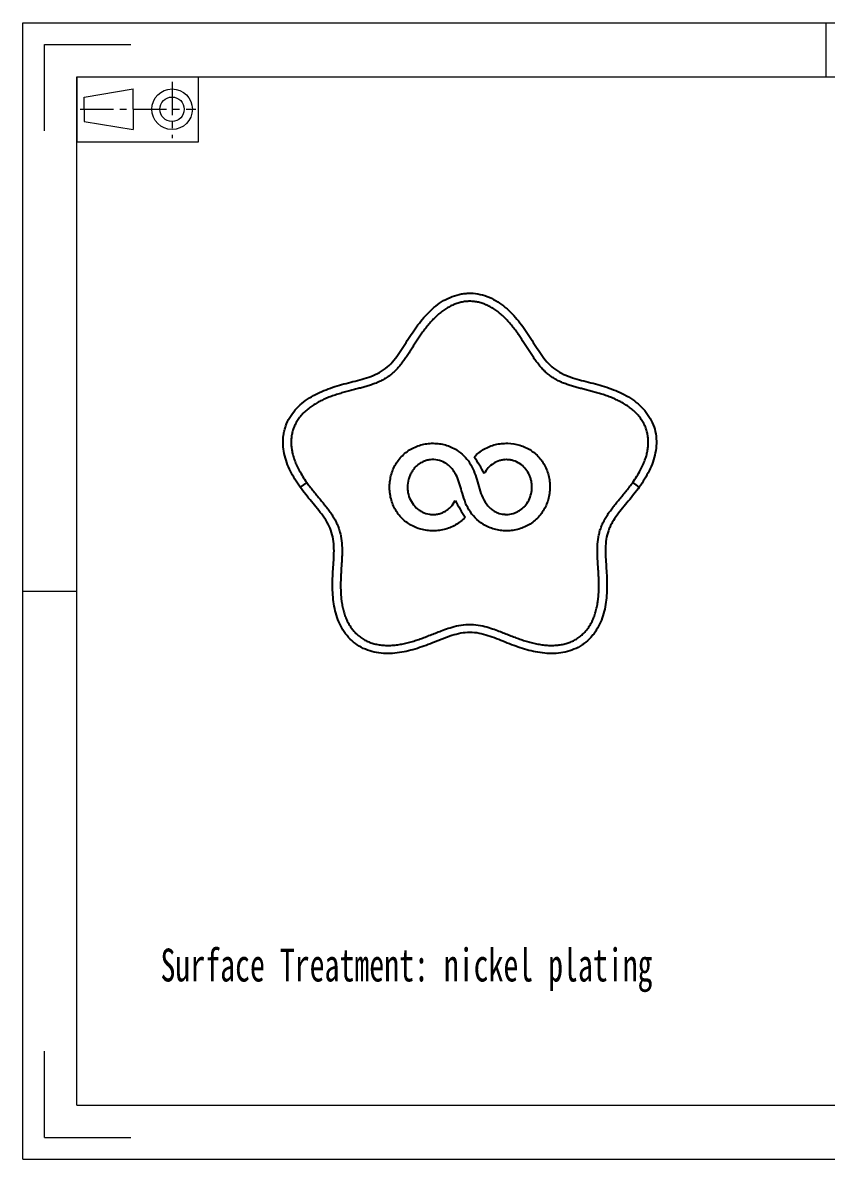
# Model space of a CAD drawing. Header units: millimetres. Extents: x 3748 to 3947, y -242 to -102.
# Drawn here: x 3747.8 to 3847.3, y -242.3 to -101.6 of the extents above; entities that cross this region are included whole.
import ezdxf

# ---------------------------------------------------------------- set-up
doc = ezdxf.new("R2010")
doc.units = ezdxf.units.MM
doc.header["$LTSCALE"] = 16.334999
doc.linetypes.add('CENTER', pattern=[0.6, 0.375, -0.075, 0.075, -0.075])
doc.layers.get('0').update_dxf_attribs({"lineweight": 18})
doc.layers.add('DEFAULT_1', color=7, linetype='CENTER', lineweight=18)
doc.layers.add('尺寸线层', color=3, linetype='Continuous', lineweight=18)
doc.styles.get("Standard").update_dxf_attribs({"font": 'simfang.ttf', "width": 0.667})
pattern_1 = [(45, (3702.7874, -294.4202), (-2.245064, 2.245064), [])]

# ---------------------------------------------------------------- blocks, each defined once
blk = doc.blocks.new('96_1')
at = {"color": 7, "linetype": 'Continuous'}
for p, q in [((-11.25, 6), (-11.25, -6)), ((11.25, -6), (11.25, 6)), ((-9.93, 2.25), (-0.82, 3.75)), ((-9.93, 0), (-9.93, 2.25)), ((-0.82, 0), (-0.82, 3.75)), ((-9.93, 0), (-9.93, -2.25)), ((-0.82, 0), (-0.82, -3.75)), ((-9.93, -2.25), (-0.82, -3.75)), ((-11.25, -6), (11.25, -6))]:
    blk.add_line(p, q, dxfattribs=at)
for radius in [3.75, 2.25]:
    blk.add_circle((6.34, 0), radius, dxfattribs=at)
at = {"layer": 'DEFAULT_1', "color": 1, "linetype": 'CENTER'}
for p, q in [((6.34, 5.05), (6.34, -5.36)), ((-10.64, 0), (10.74, 0))]:
    blk.add_line(p, q, dxfattribs=at)

msp = doc.modelspace()

# ---------------------------------------------------------------- hatches: boundary and pattern name
at = {"linetype": 'Continuous'}
h = msp.add_hatch(dxfattribs=at)
h.set_pattern_fill('ANSI31', color=179, style=0)
h.set_pattern_definition(pattern_1)
h.paths.add_polyline_path([(3809.921, -209.34), (3809.723, -209.121), (3809.685, -209.155), (3809.925, -209.421)], flags=0)
h = msp.add_hatch(dxfattribs=at)
h.set_pattern_fill('ANSI31', color=179, style=0)
h.set_pattern_definition(pattern_1)
h.paths.add_polyline_path([(3810.251, -208.893), (3809.921, -209.34), (3809.925, -209.421), (3810.276, -208.945)], flags=0)

# ---------------------------------------------------------------- linework, layer by layer
at = {"color": 7, "linetype": 'Continuous'}
for p, q in [((3747.812, -242.333), (3747.812, -101.629)), ((3747.812, -101.629), (3946.808, -101.629)), ((3847.31, -108.329), (3847.31, -101.629)), ((3750.492, -115.029), (3750.492, -104.309)), ((3750.492, -104.309), (3761.212, -104.309)), ((3754.512, -235.632), (3754.512, -108.329)), ((3754.512, -108.329), (3940.107, -108.329)), ((3747.812, -171.981), (3754.512, -171.981)), ((3750.492, -239.653), (3750.492, -228.932)), ((3754.512, -235.632), (3940.107, -235.632)), ((3750.492, -239.653), (3761.212, -239.653)), ((3747.812, -242.333), (3946.808, -242.333))]:
    msp.add_line(p, q, dxfattribs=at)
at = {"color": 7, "linetype": 'Continuous', "lineweight": 25}
for p, q in [((3807.484, -155.711), (3807.145, -155.771)), ((3798.84, -162.515), (3799.179, -162.456)), ((3807.567, -162.407), (3807.484, -162.515))]:
    msp.add_line(p, q, dxfattribs=at)
at = {"color": 2, "linetype": 'Continuous'}
for p, q in [((3819.504, -235.632), (3835.584, -235.632)), ((3835.584, -235.632), (3846.305, -235.632)), ((3846.305, -235.632), (3862.385, -235.632))]:
    msp.add_line(p, q, dxfattribs=at)
at = {"color": 7, "linetype": 'Continuous', "lineweight": 25, "flags": 128}
for points in [[(3782.976, -158.531), (3782.569, -158.822), (3782.162, -159.113)], [(3824.162, -159.113), (3823.755, -158.822), (3823.348, -158.532)]]:
    msp.add_lwpolyline(points, dxfattribs=at)
at = {"color": 7, "linetype": 'Continuous', "lineweight": 25}
for points, knots in [([(3782.162, -159.113), (3781.714, -158.484), (3781.307, -157.831), (3780.795, -156.797), (3780.641, -156.441), (3780.381, -155.714), (3780.276, -155.345), (3780.122, -154.595), (3780.072, -154.212), (3780.039, -153.437), (3780.056, -153.053), (3780.137, -152.483), (3780.174, -152.294), (3780.267, -151.918), (3780.323, -151.731), (3780.518, -151.186), (3780.682, -150.839), (3781.075, -150.177), (3781.305, -149.86), (3781.809, -149.278), (3782.086, -149.011), (3782.679, -148.515), (3782.995, -148.288), (3783.642, -147.877), (3783.976, -147.691), (3785.005, -147.181), (3785.73, -146.908), (3787.204, -146.442), (3787.954, -146.248), (3789.08, -145.959), (3789.456, -145.863), (3790.201, -145.654), (3790.57, -145.541), (3791.295, -145.273), (3791.65, -145.116), (3792.334, -144.732), (3792.669, -144.499), (3793.565, -143.728), (3794.035, -143.108), (3794.914, -141.818), (3795.322, -141.147), (3796.173, -139.833), (3796.615, -139.188), (3797.596, -137.969), (3798.14, -137.391), (3799.035, -136.635), (3799.348, -136.4), (3800.011, -135.977), (3800.361, -135.79), (3801.079, -135.481), (3801.45, -135.357), (3802.026, -135.223), (3802.222, -135.188), (3802.611, -135.137), (3802.805, -135.121), (3803.389, -135.104), (3803.778, -135.134), (3804.556, -135.271), (3804.937, -135.377), (3805.67, -135.652), (3806.029, -135.824), (3806.709, -136.218), (3807.03, -136.44), (3807.642, -136.923), (3807.934, -137.184), (3808.493, -137.736), (3808.759, -138.027), (3809.515, -138.924), (3809.965, -139.561), (3810.825, -140.865), (3811.233, -141.533), (3811.878, -142.51), (3812.099, -142.831), (3812.573, -143.449), (3812.827, -143.746), (3813.395, -144.292), (3813.701, -144.533), (3814.353, -144.95), (3814.7, -145.127), (3815.425, -145.429), (3815.797, -145.553), (3816.547, -145.777), (3816.926, -145.877), (3818.065, -146.171), (3818.826, -146.361), (3819.95, -146.701), (3820.322, -146.823), (3821.058, -147.095), (3821.423, -147.245), (3822.488, -147.745), (3823.16, -148.141), (3824.086, -148.874), (3824.378, -149.141), (3824.905, -149.716), (3825.144, -150.026), (3825.565, -150.694), (3825.743, -151.045), (3826.023, -151.771), (3826.128, -152.147), (3826.258, -152.929), (3826.282, -153.32), (3826.262, -154.103), (3826.217, -154.498), (3825.993, -155.655), (3825.727, -156.388), (3825.035, -157.804), (3824.619, -158.471), (3824.162, -159.113)], [0, 0, 0, 0, 0.03125, 0.03125, 0.046875, 0.046875, 0.0625, 0.0625, 0.078125, 0.078125, 0.09375, 0.09375, 0.1015625, 0.1015625, 0.109375, 0.109375, 0.125, 0.125, 0.140625, 0.140625, 0.15625, 0.15625, 0.171875, 0.171875, 0.1875, 0.1875, 0.21875, 0.21875, 0.25, 0.25, 0.265625, 0.265625, 0.28125, 0.28125, 0.296875, 0.296875, 0.3125, 0.3125, 0.34375, 0.34375, 0.375, 0.375, 0.40625, 0.40625, 0.4375, 0.4375, 0.453125, 0.453125, 0.46875, 0.46875, 0.484375, 0.484375, 0.4921875, 0.4921875, 0.5, 0.5, 0.515625, 0.515625, 0.53125, 0.53125, 0.546875, 0.546875, 0.5625, 0.5625, 0.578125, 0.578125, 0.59375, 0.59375, 0.625, 0.625, 0.65625, 0.65625, 0.671875, 0.671875, 0.6875, 0.6875, 0.703125, 0.703125, 0.71875, 0.71875, 0.734375, 0.734375, 0.75, 0.75, 0.78125, 0.78125, 0.796875, 0.796875, 0.8125, 0.8125, 0.84375, 0.84375, 0.859375, 0.859375, 0.875, 0.875, 0.890625, 0.890625, 0.90625, 0.90625, 0.921875, 0.921875, 0.9375, 0.9375, 0.96875, 0.96875, 1, 1, 1, 1]), ([(3823.348, -158.532), (3823.533, -158.272), (3823.875, -157.76), (3824.289, -157.053), (3824.614, -156.398), (3824.86, -155.796), (3825.042, -155.231), (3825.171, -154.683), (3825.252, -154.132), (3825.284, -153.575), (3825.259, -153.029), (3825.178, -152.491), (3825.027, -151.945), (3824.802, -151.396), (3824.502, -150.859), (3824.128, -150.343), (3823.69, -149.866), (3823.198, -149.434), (3822.679, -149.054), (3822.149, -148.725), (3821.597, -148.428), (3821.021, -148.161), (3820.427, -147.923), (3819.822, -147.711), (3819.212, -147.52), (3818.606, -147.347), (3818.011, -147.189), (3817.429, -147.039), (3816.86, -146.893), (3816.302, -146.744), (3815.755, -146.587), (3815.208, -146.409), (3814.647, -146.196), (3814.116, -145.95), (3813.637, -145.684), (3813.19, -145.391), (3812.764, -145.061), (3812.344, -144.68), (3811.938, -144.244), (3811.573, -143.795), (3811.239, -143.342), (3810.918, -142.873), (3810.602, -142.39), (3810.283, -141.889), (3809.959, -141.378), (3809.628, -140.863), (3809.283, -140.344), (3808.913, -139.818), (3808.522, -139.301), (3808.113, -138.808), (3807.68, -138.334), (3807.221, -137.887), (3806.746, -137.48), (3806.262, -137.124), (3805.779, -136.827), (3805.292, -136.582), (3804.783, -136.381), (3804.255, -136.23), (3803.719, -136.136), (3803.181, -136.103), (3802.642, -136.132), (3802.105, -136.222), (3801.578, -136.368), (3801.066, -136.566), (3800.568, -136.813), (3800.073, -137.116), (3799.578, -137.48), (3799.1, -137.89), (3798.644, -138.334), (3798.208, -138.811), (3797.798, -139.306), (3797.42, -139.807), (3797.066, -140.308), (3796.731, -140.81), (3796.409, -141.308), (3796.097, -141.8), (3795.792, -142.281), (3795.492, -142.744), (3795.185, -143.199), (3794.857, -143.655), (3794.5, -144.109), (3794.105, -144.552), (3793.687, -144.951), (3793.266, -145.294), (3792.827, -145.598), (3792.359, -145.871), (3791.843, -146.124), (3791.285, -146.349), (3790.736, -146.535), (3790.193, -146.697), (3789.626, -146.851), (3789.035, -147.003), (3788.422, -147.16), (3787.788, -147.328), (3787.139, -147.511), (3786.491, -147.714), (3785.858, -147.938), (3785.255, -148.182), (3784.685, -148.449), (3784.137, -148.747), (3783.606, -149.081), (3783.09, -149.463), (3782.608, -149.892), (3782.18, -150.364), (3781.815, -150.872), (3781.52, -151.402), (3781.298, -151.944), (3781.147, -152.486), (3781.065, -153.024), (3781.04, -153.572), (3781.071, -154.129), (3781.153, -154.679), (3781.281, -155.227), (3781.462, -155.792), (3781.709, -156.394), (3782.033, -157.049), (3782.447, -157.757), (3782.79, -158.27), (3782.976, -158.531)], [0.00001205, 0.00001205, 0.00001205, 0.00001205, 0.00819393, 0.01682188, 0.02544982, 0.03407777, 0.04270571, 0.05133366, 0.0599616, 0.06858955, 0.07721749, 0.08584544, 0.09447338, 0.10310133, 0.11172927, 0.12035722, 0.12898516, 0.13761311, 0.14624105, 0.154869, 0.16349694, 0.17212489, 0.18075284, 0.18938078, 0.19800873, 0.20663667, 0.21526462, 0.22389256, 0.23252051, 0.24114845, 0.2497764, 0.25840434, 0.26703229, 0.27566023, 0.28428818, 0.29291612, 0.30154407, 0.31017201, 0.31879996, 0.3274279, 0.33605585, 0.34468379, 0.35331174, 0.36193968, 0.37056763, 0.37919557, 0.38782352, 0.39645146, 0.40507941, 0.41370735, 0.4223353, 0.43096324, 0.43959119, 0.44821914, 0.45684708, 0.46547503, 0.47410297, 0.48273092, 0.49135886, 0.49998681, 0.50861475, 0.5172427, 0.52587064, 0.53449859, 0.54312653, 0.55175448, 0.56038242, 0.56901037, 0.57763831, 0.58626626, 0.5948942, 0.60352215, 0.61215009, 0.62077804, 0.62940598, 0.63803393, 0.64666187, 0.65528982, 0.66391776, 0.67254571, 0.68117365, 0.6898016, 0.69842954, 0.70705749, 0.71568543, 0.72431338, 0.73294133, 0.74156927, 0.75019722, 0.75882516, 0.76745311, 0.77608105, 0.784709, 0.79333694, 0.80196489, 0.81059283, 0.81922078, 0.82784872, 0.83647667, 0.84510461, 0.85373256, 0.8623605, 0.87098845, 0.87961639, 0.88824434, 0.89687228, 0.90550023, 0.91412817, 0.92275612, 0.93138406, 0.94001201, 0.94863995, 0.9572679, 0.96589584, 0.97452379, 0.98315173, 0.99177968, 0.99999315, 0.99999315, 0.99999315, 0.99999315]), ([(3802.592, -162.853), (3802.241, -163.232), (3801.841, -163.548), (3801.175, -163.934), (3800.942, -164.047), (3800.467, -164.235), (3800.224, -164.311), (3799.727, -164.43), (3799.471, -164.472), (3798.962, -164.523), (3798.707, -164.532), (3798.196, -164.518), (3797.94, -164.494), (3797.432, -164.413), (3797.184, -164.356), (3796.698, -164.208), (3796.461, -164.117), (3796, -163.899), (3795.773, -163.77), (3795.348, -163.487), (3795.147, -163.33), (3794.771, -162.988), (3794.594, -162.801), (3794.108, -162.2), (3793.849, -161.76), (3793.556, -161.045), (3793.476, -160.8), (3793.352, -160.305), (3793.306, -160.054), (3793.248, -159.545), (3793.235, -159.286), (3793.243, -158.774), (3793.263, -158.52), (3793.337, -158.016), (3793.391, -157.764), (3793.536, -157.269), (3793.624, -157.03), (3793.835, -156.567), (3793.956, -156.344), (3794.232, -155.913), (3794.388, -155.705), (3794.723, -155.318), (3794.903, -155.139), (3795.291, -154.807), (3795.498, -154.654), (3796.152, -154.243), (3796.618, -154.038), (3797.363, -153.831), (3797.616, -153.78), (3798.122, -153.713), (3798.377, -153.696), (3798.889, -153.697), (3799.148, -153.714), (3799.655, -153.784), (3799.904, -153.836), (3800.639, -154.044), (3801.116, -154.256), (3801.552, -154.533)], [0, 0, 0, 0, 0.0625, 0.0625, 0.09375, 0.09375, 0.125, 0.125, 0.15625, 0.15625, 0.1875, 0.1875, 0.21875, 0.21875, 0.25, 0.25, 0.28125, 0.28125, 0.3125, 0.3125, 0.34375, 0.34375, 0.375, 0.375, 0.4375, 0.4375, 0.46875, 0.46875, 0.5, 0.5, 0.53125, 0.53125, 0.5625, 0.5625, 0.59375, 0.59375, 0.625, 0.625, 0.65625, 0.65625, 0.6875, 0.6875, 0.71875, 0.71875, 0.75, 0.75, 0.8125, 0.8125, 0.84375, 0.84375, 0.875, 0.875, 0.90625, 0.90625, 0.9375, 0.9375, 1, 1, 1, 1]), ([(3801.552, -154.533), (3801.873, -154.737), (3802.168, -154.973), (3802.707, -155.506), (3802.946, -155.798), (3803.353, -156.428), (3803.522, -156.77), (3803.808, -157.47), (3803.925, -157.83), (3804.032, -158.193)], [0, 0, 0, 0, 0.25, 0.25, 0.5, 0.5, 0.75, 0.75, 1, 1, 1, 1]), ([(3803.732, -155.373), (3804.082, -154.994), (3804.481, -154.679), (3805.146, -154.292), (3805.378, -154.179), (3805.852, -153.991), (3806.094, -153.914), (3806.591, -153.795), (3806.846, -153.752), (3807.355, -153.701), (3807.609, -153.691), (3808.373, -153.711), (3808.888, -153.79), (3809.615, -154.01), (3809.852, -154.101), (3810.313, -154.317), (3810.54, -154.444), (3810.965, -154.726), (3811.166, -154.882), (3811.543, -155.222), (3811.72, -155.408), (3812.208, -156.007), (3812.468, -156.445), (3812.763, -157.157), (3812.844, -157.402), (3812.971, -157.896), (3813.017, -158.146), (3813.077, -158.654), (3813.091, -158.913), (3813.085, -159.423), (3813.067, -159.677), (3812.959, -160.433), (3812.817, -160.935), (3812.505, -161.63), (3812.385, -161.854), (3812.112, -162.285), (3811.958, -162.494), (3811.626, -162.882), (3811.447, -163.062), (3811.062, -163.396), (3810.856, -163.55), (3810.206, -163.965), (3809.741, -164.172), (3809, -164.383), (3808.747, -164.436), (3808.242, -164.507), (3807.988, -164.525), (3807.477, -164.528), (3807.218, -164.512), (3806.712, -164.446), (3806.463, -164.396), (3805.727, -164.194), (3805.249, -163.987), (3804.812, -163.713)], [0, 0, 0, 0, 0.0625, 0.0625, 0.09375, 0.09375, 0.125, 0.125, 0.15625, 0.15625, 0.1875, 0.1875, 0.25, 0.25, 0.28125, 0.28125, 0.3125, 0.3125, 0.34375, 0.34375, 0.375, 0.375, 0.4375, 0.4375, 0.46875, 0.46875, 0.5, 0.5, 0.53125, 0.53125, 0.5625, 0.5625, 0.625, 0.625, 0.65625, 0.65625, 0.6875, 0.6875, 0.71875, 0.71875, 0.75, 0.75, 0.8125, 0.8125, 0.84375, 0.84375, 0.875, 0.875, 0.90625, 0.90625, 0.9375, 0.9375, 1, 1, 1, 1]), ([(3800.092, -156.103), (3799.812, -155.945), (3799.515, -155.834), (3798.886, -155.71), (3798.567, -155.7), (3798.091, -155.758), (3797.934, -155.79), (3797.629, -155.878), (3797.48, -155.933), (3797.192, -156.069), (3797.052, -156.15), (3796.789, -156.329), (3796.665, -156.429), (3796.432, -156.646), (3796.322, -156.764), (3796.123, -157.012), (3796.033, -157.143), (3795.87, -157.416), (3795.797, -157.559), (3795.672, -157.853), (3795.619, -158.003), (3795.493, -158.461), (3795.448, -158.782), (3795.446, -159.258), (3795.456, -159.415), (3795.497, -159.73), (3795.528, -159.888), (3795.652, -160.35), (3795.773, -160.643), (3796.096, -161.195), (3796.293, -161.446), (3796.637, -161.774), (3796.762, -161.876), (3797.023, -162.059), (3797.16, -162.14), (3797.586, -162.347), (3797.898, -162.441), (3798.37, -162.504), (3798.528, -162.513), (3798.848, -162.506), (3799.008, -162.49), (3799.32, -162.432), (3799.474, -162.391), (3799.774, -162.284), (3799.922, -162.218), (3800.2, -162.064), (3800.332, -161.977), (3800.584, -161.781), (3800.704, -161.673), (3801.034, -161.327), (3801.222, -161.067), (3801.372, -160.783)], [0, 0, 0, 0, 0.0625, 0.0625, 0.125, 0.125, 0.15625, 0.15625, 0.1875, 0.1875, 0.21875, 0.21875, 0.25, 0.25, 0.28125, 0.28125, 0.3125, 0.3125, 0.34375, 0.34375, 0.375, 0.375, 0.4375, 0.4375, 0.46875, 0.46875, 0.5, 0.5, 0.5625, 0.5625, 0.625, 0.625, 0.65625, 0.65625, 0.6875, 0.6875, 0.75, 0.75, 0.78125, 0.78125, 0.8125, 0.8125, 0.84375, 0.84375, 0.875, 0.875, 0.90625, 0.90625, 0.9375, 0.9375, 1, 1, 1, 1]), ([(3802.162, -159.593), (3802.068, -159.258), (3801.976, -158.922), (3801.757, -158.261), (3801.632, -157.937), (3801.395, -157.477), (3801.308, -157.328), (3801.114, -157.038), (3801.008, -156.898), (3800.778, -156.637), (3800.655, -156.515), (3800.389, -156.292), (3800.245, -156.19), (3800.092, -156.103)], [0, 0, 0, 0, 0.25, 0.25, 0.5, 0.5, 0.625, 0.625, 0.75, 0.75, 0.875, 0.875, 1, 1, 1, 1]), ([(3807.702, -162.503), (3807.991, -162.503), (3808.271, -162.455), (3808.681, -162.328), (3808.816, -162.276), (3809.075, -162.155), (3809.2, -162.087), (3809.442, -161.935), (3809.559, -161.851), (3809.779, -161.669), (3809.883, -161.571), (3810.17, -161.258), (3810.335, -161.018), (3810.595, -160.511), (3810.695, -160.241), (3810.831, -159.684), (3810.866, -159.402), (3810.867, -158.974), (3810.859, -158.83), (3810.825, -158.546), (3810.774, -158.266), (3810.691, -157.994), (3810.591, -157.726), (3810.533, -157.594), (3810.336, -157.214), (3810.177, -156.979), (3809.796, -156.55), (3809.58, -156.362), (3809.104, -156.051), (3808.839, -155.928), (3808.431, -155.806), (3808.292, -155.775), (3808.009, -155.732), (3807.864, -155.721), (3807.579, -155.718), (3807.437, -155.728), (3807.154, -155.766), (3807.013, -155.795), (3806.599, -155.914), (3806.34, -156.031), (3805.854, -156.34), (3805.637, -156.527), (3805.253, -156.951), (3805.086, -157.188), (3804.952, -157.443)], [0, 0, 0, 0, 0.0625, 0.0625, 0.09375, 0.09375, 0.125, 0.125, 0.15625, 0.15625, 0.1875, 0.1875, 0.25, 0.25, 0.3125, 0.3125, 0.375, 0.375, 0.40625, 0.40625, 0.4375, 0.46875, 0.46875, 0.5, 0.5, 0.5625, 0.5625, 0.625, 0.625, 0.6875, 0.6875, 0.71875, 0.71875, 0.75, 0.75, 0.78125, 0.78125, 0.8125, 0.8125, 0.875, 0.875, 0.9375, 0.9375, 1, 1, 1, 1]), ([(3782.976, -158.531), (3783.1, -158.705), (3783.361, -159.056), (3783.755, -159.557), (3784.153, -160.046), (3784.541, -160.514), (3784.916, -160.968), (3785.276, -161.413), (3785.619, -161.858), (3785.95, -162.316), (3786.267, -162.801), (3786.557, -163.308), (3786.808, -163.839), (3787.011, -164.393), (3787.164, -164.962), (3787.269, -165.539), (3787.331, -166.116), (3787.358, -166.68), (3787.358, -167.256), (3787.336, -167.87), (3787.297, -168.551), (3787.246, -169.319), (3787.199, -170.122), (3787.173, -170.914), (3787.172, -171.647), (3787.199, -172.333), (3787.255, -172.984), (3787.345, -173.613), (3787.475, -174.232), (3787.651, -174.85), (3787.876, -175.447), (3788.129, -175.972), (3788.404, -176.431), (3788.709, -176.843), (3789.056, -177.227), (3789.464, -177.593), (3789.924, -177.92), (3790.405, -178.185), (3790.916, -178.396), (3791.478, -178.559), (3792.083, -178.669), (3792.725, -178.724), (3793.396, -178.721), (3794.081, -178.662), (3794.767, -178.551), (3795.435, -178.401), (3796.071, -178.227), (3796.698, -178.028), (3797.332, -177.805), (3797.956, -177.568), (3798.577, -177.322), (3799.25, -177.054), (3800.026, -176.754), (3800.967, -176.438), (3802.057, -176.173), (3803.324, -176.072), (3804.535, -176.228), (3805.544, -176.496), (3806.41, -176.796), (3807.142, -177.081), (3807.797, -177.342), (3808.414, -177.586), (3809.039, -177.822), (3809.673, -178.044), (3810.302, -178.241), (3810.939, -178.414), (3811.6, -178.559), (3812.27, -178.665), (3812.936, -178.721), (3813.589, -178.723), (3814.215, -178.672), (3814.81, -178.567), (3815.367, -178.41), (3815.881, -178.203), (3816.365, -177.942), (3816.828, -177.619), (3817.24, -177.255), (3817.59, -176.874), (3817.898, -176.464), (3818.175, -176.01), (3818.43, -175.489), (3818.658, -174.895), (3818.837, -174.279), (3818.969, -173.666), (3819.064, -173.027), (3819.124, -172.352), (3819.152, -171.641), (3819.151, -170.892), (3819.124, -170.104), (3819.078, -169.321), (3819.029, -168.578), (3818.991, -167.921), (3818.968, -167.331), (3818.965, -166.776), (3818.985, -166.226), (3819.04, -165.651), (3819.137, -165.07), (3819.28, -164.501), (3819.474, -163.943), (3819.719, -163.401), (3820.004, -162.887), (3820.318, -162.398), (3820.655, -161.924), (3821.012, -161.459), (3821.387, -160.993), (3821.777, -160.521), (3822.176, -160.039), (3822.581, -159.543), (3822.973, -159.043), (3823.228, -158.699), (3823.348, -158.532)], [0.00002013, 0.00002013, 0.00002013, 0.00002013, 0.00841077, 0.01768583, 0.02696088, 0.03623593, 0.04551098, 0.05478604, 0.06406109, 0.07333614, 0.08261119, 0.09188625, 0.1011613, 0.11043635, 0.11971141, 0.12898646, 0.13826151, 0.14753656, 0.15681162, 0.16608667, 0.17536172, 0.18463678, 0.19391183, 0.20318688, 0.21246193, 0.22173699, 0.23101204, 0.24028709, 0.24956215, 0.2588372, 0.26811225, 0.2773873, 0.28666236, 0.29593741, 0.30521246, 0.31448752, 0.32376257, 0.33303762, 0.34231267, 0.35158773, 0.36086278, 0.37013783, 0.37941288, 0.38868794, 0.39796299, 0.40723804, 0.4165131, 0.42578815, 0.4350632, 0.44433825, 0.45361331, 0.46288836, 0.47216341, 0.48143847, 0.49071352, 0.49998857, 0.50926362, 0.51853868, 0.52781373, 0.53708878, 0.54636384, 0.55563889, 0.56491394, 0.57418899, 0.58346405, 0.5927391, 0.60201415, 0.6112892, 0.62056426, 0.62983931, 0.63911436, 0.64838942, 0.65766447, 0.66693952, 0.67621457, 0.68548963, 0.69476468, 0.70403973, 0.71331479, 0.72258984, 0.73186489, 0.74113994, 0.750415, 0.75969005, 0.7689651, 0.77824016, 0.78751521, 0.79679026, 0.80606531, 0.81534037, 0.82461542, 0.83389047, 0.84316552, 0.85244058, 0.86171563, 0.87099068, 0.88026574, 0.88954079, 0.89881584, 0.90809089, 0.91736595, 0.926641, 0.93591605, 0.94519111, 0.95446616, 0.96374121, 0.97301626, 0.98229132, 0.99156637, 0.99998864, 0.99998864, 0.99998864, 0.99998864]), ([(3804.032, -158.193), (3804.255, -158.953), (3804.433, -159.73), (3804.945, -160.804), (3805.154, -161.139), (3805.544, -161.587), (3805.686, -161.726), (3805.99, -161.973), (3806.154, -162.083), (3806.332, -162.173)], [0, 0, 0, 0, 0.5, 0.5, 0.75, 0.75, 0.875, 0.875, 1, 1, 1, 1]), ([(3824.162, -159.113), (3823.731, -159.714), (3823.267, -160.288), (3822.326, -161.428), (3821.848, -161.992), (3821.197, -162.883), (3820.991, -163.188), (3820.715, -163.666), (3820.629, -163.83), (3820.471, -164.165), (3820.399, -164.339), (3820.089, -165.212), (3819.99, -165.941), (3819.961, -167.056), (3819.971, -167.428), (3820.005, -168.173), (3820.03, -168.545), (3820.101, -169.662), (3820.145, -170.406), (3820.155, -171.894), (3820.123, -172.637), (3819.969, -173.748), (3819.9, -174.118), (3819.716, -174.858), (3819.603, -175.221), (3819.33, -175.926), (3819.17, -176.269), (3818.886, -176.765), (3818.784, -176.928), (3818.567, -177.239), (3818.452, -177.389), (3818.09, -177.821), (3817.823, -178.085), (3817.382, -178.445), (3817.228, -178.559), (3816.911, -178.771), (3816.748, -178.869), (3816.249, -179.137), (3815.9, -179.282), (3815.172, -179.51), (3814.799, -179.591), (3814.051, -179.695), (3813.674, -179.72), (3812.916, -179.72), (3812.533, -179.696), (3811.407, -179.559), (3810.673, -179.39), (3809.227, -178.961), (3808.514, -178.698), (3807.101, -178.144), (3806.401, -177.85), (3805.324, -177.482), (3804.961, -177.372), (3804.217, -177.201), (3803.843, -177.143), (3803.09, -177.101), (3802.71, -177.12), (3801.954, -177.229), (3801.585, -177.316), (3800.494, -177.631), (3799.789, -177.916), (3798.376, -178.478), (3797.67, -178.757), (3796.23, -179.233), (3795.498, -179.433), (3794.368, -179.63), (3793.986, -179.678), (3793.225, -179.726), (3792.845, -179.727), (3792.082, -179.675), (3791.699, -179.622), (3790.957, -179.457), (3790.595, -179.345), (3789.895, -179.051), (3789.552, -178.866), (3788.919, -178.439), (3788.626, -178.198), (3788.086, -177.66), (3787.838, -177.36), (3787.406, -176.73), (3787.22, -176.397), (3786.898, -175.701), (3786.763, -175.34), (3786.54, -174.612), (3786.451, -174.243), (3786.245, -173.122), (3786.187, -172.353), (3786.164, -170.825), (3786.199, -170.061), (3786.27, -168.915), (3786.296, -168.533), (3786.339, -167.769), (3786.356, -167.387), (3786.358, -166.622), (3786.341, -166.239), (3786.249, -165.474), (3786.173, -165.1), (3785.95, -164.376), (3785.8, -164.026), (3785.434, -163.347), (3785.225, -163.025), (3784.559, -162.092), (3784.065, -161.507), (3783.09, -160.328), (3782.607, -159.735), (3782.162, -159.113)], [0, 0, 0, 0, 0.03125, 0.03125, 0.0625, 0.0625, 0.078125, 0.078125, 0.0859375, 0.0859375, 0.09375, 0.09375, 0.125, 0.125, 0.140625, 0.140625, 0.15625, 0.15625, 0.1875, 0.1875, 0.21875, 0.21875, 0.234375, 0.234375, 0.25, 0.25, 0.265625, 0.265625, 0.2734375, 0.2734375, 0.28125, 0.28125, 0.296875, 0.296875, 0.3046875, 0.3046875, 0.3125, 0.3125, 0.328125, 0.328125, 0.34375, 0.34375, 0.359375, 0.359375, 0.375, 0.375, 0.40625, 0.40625, 0.4375, 0.4375, 0.46875, 0.46875, 0.484375, 0.484375, 0.5, 0.5, 0.515625, 0.515625, 0.53125, 0.53125, 0.5625, 0.5625, 0.59375, 0.59375, 0.625, 0.625, 0.640625, 0.640625, 0.65625, 0.65625, 0.671875, 0.671875, 0.6875, 0.6875, 0.703125, 0.703125, 0.71875, 0.71875, 0.734375, 0.734375, 0.75, 0.75, 0.765625, 0.765625, 0.78125, 0.78125, 0.8125, 0.8125, 0.84375, 0.84375, 0.859375, 0.859375, 0.875, 0.875, 0.890625, 0.890625, 0.90625, 0.90625, 0.921875, 0.921875, 0.9375, 0.9375, 0.96875, 0.96875, 1, 1, 1, 1]), ([(3804.812, -163.713), (3804.454, -163.489), (3804.129, -163.225), (3803.538, -162.622), (3803.282, -162.292), (3802.853, -161.577), (3802.681, -161.189), (3802.393, -160.401), (3802.275, -159.998), (3802.162, -159.593)], [0, 0, 0, 0, 0.25, 0.25, 0.5, 0.5, 0.75, 0.75, 1, 1, 1, 1]), ([(3806.332, -162.173), (3806.543, -162.282), (3806.767, -162.363), (3807.229, -162.474), (3807.464, -162.503), (3807.702, -162.503)], [0, 0, 0, 0, 0.5, 0.5, 1, 1, 1, 1])]:
    msp.add_open_spline(points, degree=3, knots=knots, dxfattribs=at)
for points in [[(3804.952, -157.443), (3804.578, -156.734), (3804.171, -156.044), (3803.732, -155.373)], [(3801.372, -160.783), (3801.746, -161.492), (3802.154, -162.182), (3802.592, -162.853)]]:
    msp.add_open_spline(points, degree=3, dxfattribs=at)

# ---------------------------------------------------------------- block references
at = {"color": 2, "linetype": 'Continuous', "xscale": 0.6700196978208526, "yscale": 0.6700196978208526, "zscale": 0.6700196978208526}
msp.add_blockref('96_1', (3762.056, -112.338), dxfattribs=at)

# ---------------------------------------------------------------- texts
at = {"layer": '尺寸线层', "insert": (3764.876, -216.25), "char_height": 4.06842, "width": 110.74945, "attachment_point": 1}
msp.add_mtext('Surface Treatment: nickel plating ', dxfattribs=at)

doc.saveas('drawing.dxf')
